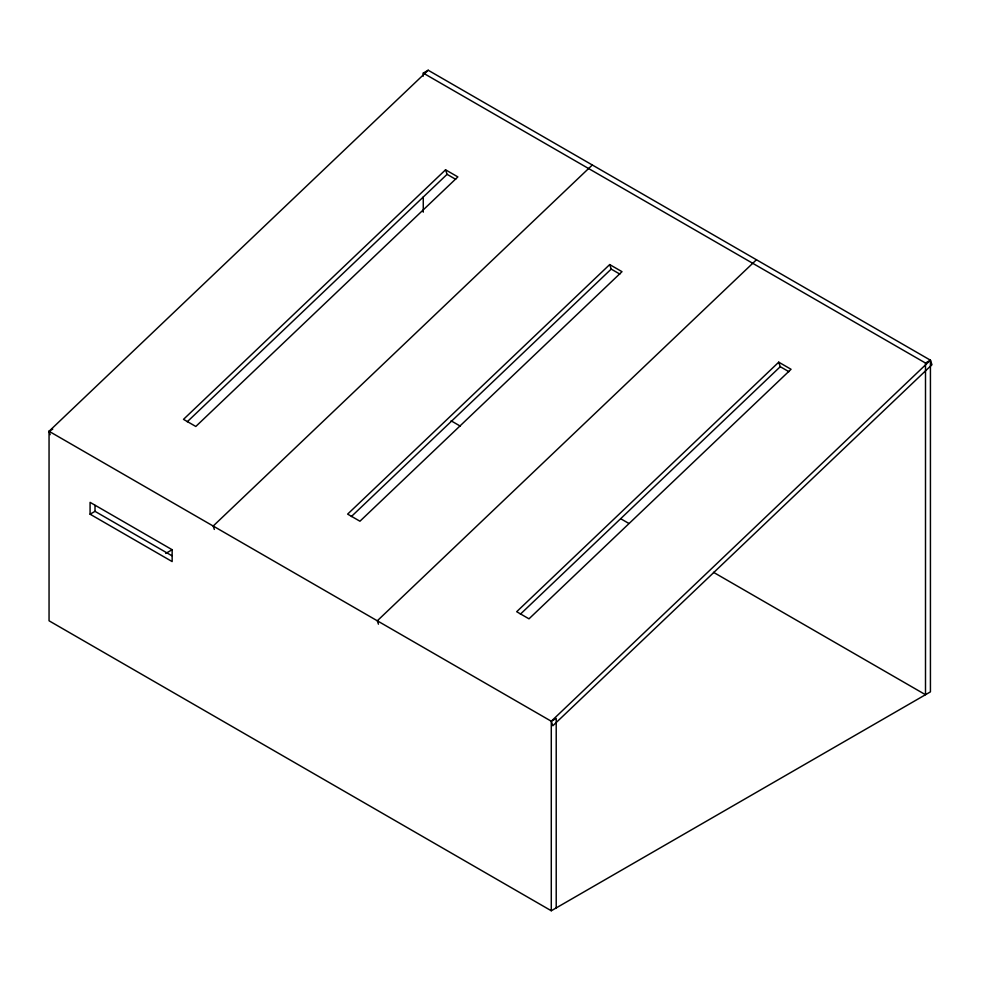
<?xml version="1.0" encoding="UTF-8"?>
<svg xmlns="http://www.w3.org/2000/svg" width="981" height="981" viewBox="0 0 981 981"><rect width="100%" height="100%" fill="white"/><g stroke="black" fill="none" stroke-linecap="round" stroke-linejoin="round"><path stroke-width="1.47" d="M50.19 434.669L49.05 431.272L428.194 70.24L930.429 360.199L931.95 364.736L552.806 725.768L551.285 721.243L49.05 431.272L49.05 620.801L551.285 910.76L930.429 691.863L930.429 360.199L925.5 363.044L423.265 73.085L423.265 76.138M445.558 169.811L183.496 419.353L195.808 426.465L457.869 176.911L445.558 169.811L447.078 174.336L455.699 179.315M187.236 421.781L447.078 174.336M592.316 164.992L213.184 526.037L214.324 529.433M609.692 264.576L347.63 514.118L359.941 521.218L622.003 271.676L609.692 264.576L611.212 269.101L619.833 274.079M351.357 516.546L611.212 269.101M756.449 259.757L377.305 620.789L378.445 624.186M778.742 362.173L516.68 611.715L528.992 618.827L791.054 369.285L778.742 362.173L780.263 366.698L788.883 371.676M520.42 614.143L780.263 366.698M551.285 910.76L551.285 721.243L930.429 360.199M423.265 73.085L428.194 70.24M49.05 431.272L52.741 429.138M90.08 514.191L172.153 561.573L172.153 549.728L90.08 502.346L90.08 514.191L95.01 511.346L171.773 555.675M165.703 553.443L172.337 549.618M551.285 721.243L556.215 718.399L556.215 907.916M451.101 420.812L460.371 426.171M620.715 518.741L628.674 523.327M713.481 572.303L925.5 694.707L925.5 363.044M423.265 196.887L423.265 212.166M95.01 505.423L95.01 511.346"/></g></svg>
